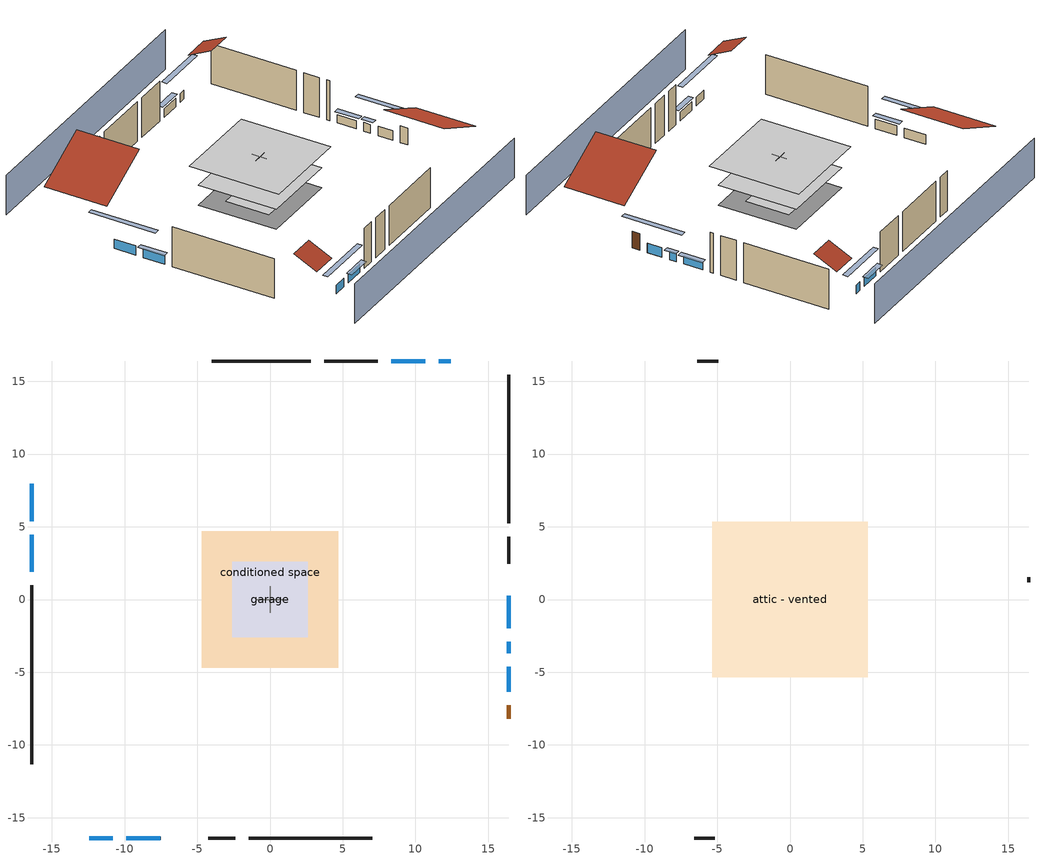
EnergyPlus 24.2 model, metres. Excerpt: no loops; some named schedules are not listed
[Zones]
conditioned space
 floor to garage (Floor1 construction): -2.59,-2.59 -2.59,2.59 2.59,2.59 2.59,-2.59 z0
 floor adiabatic (AdiabaticFloorConstruction): -4.69,-4.69 -4.69,4.69 4.69,4.69 4.69,-4.69 z2.44
 floor foundation (Slab2 construction): -4.69,-4.69 -4.69,4.69 4.69,4.69 4.69,-4.69 z0
 wall outside (AdiabaticWallConstruction 1): 16.4,-8.2 16.4,-7.28 z0:2.03
 wall outside (AdiabaticWallConstruction): -16.4,7.95 -16.4,5.39 / -16.4,4.46 -16.4,1.9 / 16.4,-6.36 16.4,-4.61 z0:1.16; 12.41,16.4 11.62,16.4 / 16.4,-3.69 16.4,-2.9 z0:1.07; 10.69,16.4 8.32,16.4 / -12.41,-16.4 -10.82,-16.4 / -9.9,-16.4 -7.53,-16.4 z0:1.04; 16.4,-1.97 16.4,0.27 z0:1.01
 wall outside (Wall3 construction): -16.4,0.97 -16.4,-11.31 z0:4.88
 wall outside (Wall4 construction): 2.81,16.4 -4.01,16.4 z0:4.88
 wall outside (Wall7 construction): 16.4,5.23 16.4,15.47 z0:4.88
 wall outside (Wall8 construction): -1.47,-16.4 7.02,-16.4 z0:4.88
 wall to garage (Wall5 construction): 0,-0.91 0,0.91 z0:4.88
 wall to garage (Wall6 construction): 0.91,0 -0.91,0 z0:4.88
 window (WindowConstruction): -16.4,7.95 -16.4,5.39 z0:1.16
 window (WindowConstruction 1): -16.4,4.46 -16.4,1.9 z0:1.16
 window (WindowConstruction 2): 12.41,16.4 11.62,16.4 z0:1.07
 window (WindowConstruction 3): 10.69,16.4 8.32,16.4 z0:1.04
 window (WindowConstruction 4): 16.4,-6.36 16.4,-4.62 z0:1.16
 window (WindowConstruction 5): 16.4,-3.69 16.4,-2.9 z0:1.07
 window (WindowConstruction 6): 16.4,-1.97 16.4,0.27 z0:1.01
 window (WindowConstruction 7): -12.41,-16.4 -10.82,-16.4 z0:1.04
 window (WindowConstruction 8): -9.9,-16.4 -7.53,-16.4 z0:1.04
 door (Door): 16.4,-8.2 16.4,-7.29 z0:2.03
 ceiling adiabatic (AdiabaticFloorConstruction): 4.69,-4.69 4.69,4.69 -4.69,4.69 -4.69,-4.69 z2.44
garage
 floor foundation (Slab1 construction): -2.59,-2.59 -2.59,2.59 2.59,2.59 2.59,-2.59 z0
 wall outside (Wall1 construction): 7.39,16.4 3.74,16.4 z0:4.88
 wall outside (Wall12 construction): -4.23,-16.4 -2.4,-16.4 z0:4.88
 wall outside (Wall2 construction): 16.4,2.47 16.4,4.3 z0:4.88
attic - vented
 floor to conditioned space (Floor2 construction Reversed): -5.35,-5.35 -5.35,5.35 5.35,5.35 5.35,-5.35 z4.88
 wall outside (Wall10 construction): -6.6,-16.4 -5.16,-16.4 z0:4.88
 wall outside (Wall11 construction): 16.4,1.2 16.4,1.54 z0:4.88
 wall outside (Wall9 construction): -4.94,16.4 -6.39,16.4 z0:4.88
 roof outside (Roof1 construction): -16.4,8.88,4.88 -9.67,8.88,8.24 -9.67,16.4,8.24 -16.4,16.4,4.88
 roof outside (Roof2 construction): 13.34,16.4,4.88 13.34,13.66,6.24 16.4,13.66,6.24 16.4,16.4,4.88
 roof outside (Roof3 construction): -13.34,-16.4,4.88 -13.34,-13.66,6.24 -16.4,-13.66,6.24 -16.4,-16.4,4.88
 roof outside (Roof4 construction): 16.4,-9.13,4.88 9.9,-9.13,8.13 9.9,-16.4,8.13 16.4,-16.4,4.88
shading: 16.4,20.97 -16.4,20.97 / -16.4,-20.97 16.4,-20.97 z0:4.88; -16.4,2.64 -16.4,10.69 -17.01,10.69 -17.01,2.64 z3.9; -16.4,1.6 -16.4,4.76 -17.01,4.76 -17.01,1.6 z1.46; 8.88,16.4 15.15,16.4 15.15,17.01 8.88,17.01 z3.81; 8.02,16.4 10.99,16.4 10.99,17.01 8.02,17.01 z1.34; 16.4,-1.87 16.4,-9.1 17.01,-9.1 17.01,-1.87 z3.9; 16.4,-2.6 16.4,-3.99 17.01,-3.99 17.01,-2.6 z1.37; 16.4,0.58 16.4,-2.28 17.01,-2.28 17.01,0.58 z1.31; -8.08,-16.4 -15.15,-16.4 -15.15,-17.01 -8.08,-17.01 z3.78; -7.22,-16.4 -10.2,-16.4 -10.2,-17.01 -7.22,-17.01 z1.34
[Building]
Building 1: Terrain=Suburbs
[Site:Location]
Portland Intl Arpt_OR: Latitude {deg}=45.59; Longitude {deg}=-122.6; Time Zone {hr}=-8; Elevation {m}=33; Keep Site Location Information=Yes
[Site:GroundTemperature:Shallow]
10.2558, 8.96328, 8.85977, 9.47314, 11.9355, 14.3863, 16.5111, 17.8571, 17.9714, 16.8767, 14.8061, 12.4304
[Site:WaterMainsTemperature]
Calculation Method=Schedule; Temperature Schedule=mains temperature schedule
[Material] Roughness=Rough; Thermal Absorptance=0.9
Name | Thickness {m} | Conductivity {W/m-K} | Density {kg/m3} | Specific Heat {J/kg-K} | Solar Absorptance | Visible Absorptance
asphalt or fiberglass shingles | 0.00635 | 0.162714 | 1121.4 | 1465.45 | 0.85 | 0.85
ceiling loosefill ins | 0.0846667 | 0.0480833 | 16.02 | 1046.75 | 0.7 | 0.7
ceiling stud and cavity | 0.1397 | 0.0920385 | 65.682 | 1177.47 | 0.7 | 0.7
concrete 4.0 in. | 0.1016 | 1.803125 | 2242.8 | 837.4 | 0.7 | 0.7
door material | 0.04445 | 0.0612267 | 512.64 | 1214.23 | 0.7 | 0.7
floor covering | 0.0127 | 0.0433444 | 54.468 | 1339.84 | 0.6 | 0.6
floor covering 1 | 0.0127 | 0.0450781 | 54.468 | 1339.84 | 0.9 | 0.9
floor rigid ins; wall rigid ins | 0.512978 | 0.029427 | 32.04 | 1214.23 | 0.7 | 0.7
floor stud and cavity | 0.1397 | 0.923637 | 92.3553 | 1139.71 | 0.7 | 0.7
floor stud and cavity 1 | 0.1397 | 1.75129 | 37.0049 | 1207.88 | 0.7 | 0.7
furniture material conditioned space 1; furniture material garage 1 | 0.1524 | 0.115458 | 640.8 | 1214.23 | 0.6 | 0.6
gypsum board | 0.0127 | 0.160291 | 801 | 837.4 | 0.6 | 0.6
osb sheathing 0.5 in. | 0.0127 | 0.115458 | 512.64 | 1214.23 | 0.6 | 0.6
osb sheathing 0.5 in. 1; osb sheathing 0.5 in. 2; osb sheathing 0.5 in. 3 | 0.0127 | 0.115458 | 512.64 | 1214.23 | 0.7 | 0.7
osb sheathing 0.75 in. | 0.01905 | 0.115458 | 512.64 | 1214.23 | 0.7 | 0.7
roof rigid ins | 0.00281632 | 0.029427 | 32.04 | 1214.23 | 0.7 | 0.7
wall stud and cavity | 0.1397 | 0.727959 | 139.0536 | 1170.24 | 0.6 | 0.6
wall stud and cavity 1 | 0.1397 | 0.550994 | 139.0536 | 1170.24 | 0.7 | 0.7
wall stud and cavity 2 | 0.1397 | 0.335416 | 139.0536 | 1170.24 | 0.7 | 0.7
wall stud and cavity 3 | 0.0889 | 0.380278 | 52.3479 | 1209.89 | 0.7 | 0.7
wall stud and cavity 4 | 0.0889 | 0.391764 | 83.0341 | 1211.67 | 0.7 | 0.7
wood siding | 0.0254 | 0.102417 | 544.68 | 1172.36 | 0.85 | 0.85
wood siding 1; wood siding 2 | 0.0254 | 0.102417 | 544.68 | 1172.36 | 0.7 | 0.7
[WindowMaterial:SimpleGlazingSystem]
WindowMaterial: U-Factor {W/m2-K}=2.78222; Solar Heat Gain Coefficient=0.56
[Construction]
AdiabaticFloorConstruction: floor stud and cavity 1, floor rigid ins, osb sheathing 0.75 in., floor covering
AdiabaticWallConstruction: wood siding 1, wall rigid ins, wall stud and cavity 3, gypsum board
AdiabaticWallConstruction 1: wood siding 2, wall rigid ins, wall stud and cavity 3, gypsum board
Door: door material
Floor1 construction: floor stud and cavity, osb sheathing 0.75 in., floor covering
Floor2 construction Reversed: gypsum board, ceiling stud and cavity, ceiling loosefill ins
furniture construction conditioned space 1: furniture material conditioned space 1
furniture construction garage 1: furniture material garage 1
PartitionWallConstruction: gypsum board, wall stud and cavity 4, gypsum board
Roof1 construction; Roof2 construction; Roof3 construction; Roof4 construction: asphalt or fiberglass shingles, roof rigid ins, osb sheathing 0.5 in.
Slab1 construction: concrete 4.0 in.
Slab2 construction: concrete 4.0 in., floor covering 1
Wall1 construction; Wall2 construction: wood siding, osb sheathing 0.5 in. 1, wall stud and cavity
Wall10 construction; Wall11 construction; Wall12 construction; Wall9 construction: wood siding, osb sheathing 0.5 in. 3, wall stud and cavity
Wall3 construction; Wall4 construction: wood siding, osb sheathing 0.5 in. 1, wall stud and cavity 1, gypsum board
Wall5 construction: osb sheathing 0.5 in. 2, wall stud and cavity 2, gypsum board
Wall6 construction: osb sheathing 0.5 in. 3, wall stud and cavity 2, gypsum board
Wall7 construction; Wall8 construction: wood siding, osb sheathing 0.5 in. 3, wall stud and cavity 1, gypsum board
WindowConstruction; WindowConstruction 1; WindowConstruction 2; WindowConstruction 3; WindowConstruction 4; WindowConstruction 5; WindowConstruction 6; WindowConstruction 7; WindowConstruction 8: WindowMaterial
[Zone] Multiplier=1; Part of Total Floor Area=Yes
Name | Volume {m3}
attic - vented | 91.436
conditioned space | 493.619
garage | 65.242
[Space]
Name | Zone | Volume {m3}
attic - vented 1 | attic - vented | 91.436
conditioned space 1 | conditioned space | 493.619
garage 1 | garage | 65.242
[ZoneInfiltration:EffectiveLeakageArea] Schedule=Always On Discrete
Name | Zone or Space | Effective Air Leakage Area {cm2} | Stack Coefficient | Wind Coefficient
infil attic - vented 1 | attic - vented 1 | 3819.48 | 0.000166454 | 4.21999e-05
infil garage 1 | garage 1 | 339.796 | 0.000129147 | 4.38083e-05
[ZoneMixing]
whole house fan mix: Zone or Space=attic - vented; Schedule=Always On Continuous; Design Flow Rate Calculation Method=Flow/Zone; Design Flow Rate {m3/s}=0; Source Zone or Space=conditioned space
[SurfaceProperty:ExposedFoundationPerimeter] Exposed Perimeter Calculation Method=TotalExposedPerimeter
Name | Total Exposed Perimeter {m}
Slab2 | 34.68624
Slab1 | 14.6304
[SurfaceProperty:IncidentSolarMultiplier] Incident Solar Multiplier=1; Incident Solar Multiplier Schedule=trans schedule winter=0.85 summer=0.7
Window1; Window2; Window3; Window4; Window5; Window6; Window7; Window8; Window9
[InternalMass]
Name | Construction | Zone or ZoneList | Space or SpaceList | Surface Area {m2}
furniture mass conditioned space 1 | furniture construction conditioned space 1 | conditioned space | conditioned space 1 | 80.97429
partition wall mass | PartitionWallConstruction | conditioned space | conditioned space 1 | 202.436
furniture mass garage 1 | furniture construction garage 1 | garage | garage 1 | 2.67561
[Lights] Design Level Calculation Method=LightingLevel; Return Air Fraction=0; Fraction Radiant=0.6; Fraction Visible=0.2; Fraction Replaceable=1
Name | Zone or ZoneList or Space or SpaceList | Schedule | Lighting Level {W}
interior lighting | conditioned space 1 | lighting_interior | 309.769
garage lighting | garage 1 | lighting_garage | 8.9588
[People]
occupants: Zone or ZoneList or Space or SpaceList=conditioned space 1; Number of People Schedule=occupants; Number of People Calculation Method=People; Number of People=3; Fraction Radiant=0.314171; Sensible Heat Fraction=0.56303; Activity Level Schedule=occupants activity schedule; Carbon Dioxide Generation Rate {m3/s-W}=0; Enable ASHRAE 55 Comfort Warnings=No; Mean Radiant Temperature Calculation Type=EnclosureAveraged
[ElectricEquipment] Design Level Calculation Method=EquipmentLevel
Name | Zone or ZoneList or Space or SpaceList | Schedule | Design Level {W} | Fraction Latent | Fraction Radiant | Fraction Lost
ceiling fan | conditioned space 1 | ceiling_fan | 17.322 | 0 | 0.558 | 0
clothes dryer | conditioned space 1 | clothes_dryer | 2728.7 | 0.015 | 0.081 | 0.85
clothes washer | conditioned space 1 | clothes_washer | 452.871 | 0.03 | 0.162 | 0.7
cooking range | conditioned space 1 | cooking_range | 112.841 | 0.16 | 0.384 | 0.2
dishwasher | conditioned space 1 | dishwasher | 1447.56 | 0.3 | 0.18 | 0.4
fridge | conditioned space 1 | fridge schedule | 51.9007 | 0 | 0.6 | 0
mech vent bath fan 0 | conditioned space 1 | mech vent bath fan 0 schedule | 30 | 0 | 0 | 1
mech vent house fan | conditioned space 1 | mech vent house fan schedule | 0 | 0 | 0 | 1
mech vent house fan cfis | conditioned space 1 | mech vent house fan cfis schedule | 0 | 0 | 0 | 0
mech vent range fan 0 | conditioned space 1 | mech vent range fan 0 schedule | 30 | 0 | 0 | 1
misc plug loads | conditioned space 1 | plug_loads_other | 787.319 | 0.021 | 0.558 | 0.049
misc tv | conditioned space 1 | plug_loads_tv | 976.292 | 0 | 0.6 | 0
whole house fan | conditioned space 1 | Always On Discrete | 0 | 0 | 0 | 1
freezer | garage 1 | freezer schedule | 194.914 | 0 | 0.6 | 0
[OtherEquipment] Zone or ZoneList or Space or SpaceList=conditioned space 1; Design Level Calculation Method=EquipmentLevel
Name | Fuel Type | Schedule | Design Level {W} | Fraction Latent | Fraction Radiant | Fraction Lost
clothes dryer 1 | Electricity | clothes_dryer | 0 | 0.015 | 0.081 | 0.85
cooking range 1 | NaturalGas | cooking_range | 3307.03 | 0.16 | 0.384 | 0.2
general water use latent | None | general water use schedule | 62.594 | 1 | 0 | 0
general water use sensible | None | general water use schedule | -61.6891 | 0 | 0.6 | 0
mech vent house fan latent load; water heater lat | None | Always On Discrete | 0 | 1 | 0 | 0
mech vent house fan sensible load; water heater sens | None | Always On Discrete | 0 | 0 | 0 | 0
water heater energy adjustment1 | Electricity | Always On Discrete | 0.01 | 0 | 0 | 1
[ZoneInfiltration:DesignFlowRate] Zone or ZoneList or Space or SpaceList=conditioned space 1; Schedule=Always On Discrete; Design Flow Rate Calculation Method=Flow/Zone; Design Flow Rate {m3/s}=0
infil flow; natural vent flow; whole house fan flow
[WaterUse:Equipment]
dishwasher: Peak Flow Rate {m3/s}=7.23781e-06; Flow Rate Fraction Schedule=hot_water_dishwasher
[Foundation:Kiva] Wall Height Above Grade {m}=0.1016; Wall Depth Below Slab {m}=0.2032
Name | Initial Indoor Air Temperature {C}
Foundation Kiva 1 | 13.4258
Foundation Kiva 2 | 18.3333
[Foundation:Kiva:Settings]
Soil Conductivity {W/m-K}=1.3848; Soil Density {kg/m3}=1842.3; Soil Specific Heat {J/kg-K}=418.7; Ground Solar Absorptivity=0.9; Ground Thermal Absorptivity=0.9; Ground Surface Roughness {m}=0.03; Far-Field Width {m}=40; Deep-Ground Boundary Condition=ZeroFlux; Deep-Ground Depth {m}=40; Minimum Cell Dimension {m}=0.2; Maximum Cell Growth Coefficient=3; Simulation Timestep=Timestep
[Exterior:Lights]
exterior lighting: Schedule=exterior lighting schedule; Design Level {W}=8.01452
[EnergyManagementSystem:GlobalVariable]
infil_program_Qfan
infil_program_Qinf
natural_vent_program_Qnv
natural_vent_program_Qwhf
[EnergyManagementSystem:Sensor]
Name | Output:Variable or Output:Meter Index Key | Output:Variable or Output:Meter
airflow_gain | infil flow | Infiltration Sensible Heat Gain Energy
airflow_gain_1 | natural vent flow | Infiltration Sensible Heat Gain Energy
airflow_gain_2 | whole house fan flow | Infiltration Sensible Heat Gain Energy
airflow_loss | infil flow | Infiltration Sensible Heat Loss Energy
airflow_loss_1 | natural vent flow | Infiltration Sensible Heat Loss Energy
airflow_loss_2 | whole house fan flow | Infiltration Sensible Heat Loss Energy
clg_load_cond |  | Cooling:EnergyTransfer:Zone:CONDITIONED SPACE
clg_sp_s; clg_sp_s_1 | cooling setpoint | Schedule Value
clothes_dryer_exhaust_0_sch_s | clothes_dryer | Schedule Value
cool_season | cooling season schedule | Schedule Value
htg_load_cond |  | Heating:EnergyTransfer:Zone:CONDITIONED SPACE
htg_sp_s; htg_sp_s_1 | heating setpoint | Schedule Value
ig_ee_conv | ceiling fan | Electric Equipment Convective Heating Energy
ig_ee_conv_1 | clothes dryer | Electric Equipment Convective Heating Energy
ig_ee_conv_3 | cooking range | Electric Equipment Convective Heating Energy
ig_ee_conv_4 | dishwasher | Electric Equipment Convective Heating Energy
ig_ee_conv_5 | fridge | Electric Equipment Convective Heating Energy
ig_ee_conv_6 | misc plug loads | Electric Equipment Convective Heating Energy
ig_ee_conv_7 | misc tv | Electric Equipment Convective Heating Energy
ig_ee_conv_8 | whole house fan | Electric Equipment Convective Heating Energy
ig_ee_rad | ceiling fan | Electric Equipment Radiant Heating Energy
ig_ee_rad_1 | clothes dryer | Electric Equipment Radiant Heating Energy
ig_ee_rad_3 | cooking range | Electric Equipment Radiant Heating Energy
ig_ee_rad_4 | dishwasher | Electric Equipment Radiant Heating Energy
ig_ee_rad_5 | fridge | Electric Equipment Radiant Heating Energy
ig_ee_rad_6 | misc plug loads | Electric Equipment Radiant Heating Energy
ig_ee_rad_7 | misc tv | Electric Equipment Radiant Heating Energy
ig_ee_rad_8 | whole house fan | Electric Equipment Radiant Heating Energy
ig_lgt_conv | interior lighting | Lights Convective Heating Energy
ig_lgt_rad | interior lighting | Lights Radiant Heating Energy
ig_lgt_vis | interior lighting | Lights Visible Radiation Heating Energy
ig_oe_conv | clothes dryer 1 | Other Equipment Convective Heating Energy
ig_oe_conv_1 | cooking range 1 | Other Equipment Convective Heating Energy
ig_oe_conv_2 | general water use latent | Other Equipment Convective Heating Energy
ig_oe_conv_3 | general water use sensible | Other Equipment Convective Heating Energy
ig_oe_conv_4 | water heater energy adjustment1 | Other Equipment Convective Heating Energy
ig_oe_conv_5 | water heater lat | Other Equipment Convective Heating Energy
ig_oe_conv_6 | water heater sens | Other Equipment Convective Heating Energy
ig_oe_rad | clothes dryer 1 | Other Equipment Radiant Heating Energy
ig_oe_rad_1 | cooking range 1 | Other Equipment Radiant Heating Energy
ig_oe_rad_2 | general water use latent | Other Equipment Radiant Heating Energy
ig_oe_rad_3 | general water use sensible | Other Equipment Radiant Heating Energy
ig_oe_rad_4 | water heater energy adjustment1 | Other Equipment Radiant Heating Energy
ig_oe_rad_5 | water heater lat | Other Equipment Radiant Heating Energy
ig_oe_rad_6 | water heater sens | Other Equipment Radiant Heating Energy
ig_ppl_conv | occupants | People Convective Heating Energy
ig_ppl_rad | occupants | People Radiant Heating Energy
im_conv | furniture mass conditioned space 1 | Surface Inside Face Convection Heat Gain Energy
im_conv_1 | partition wall mass | Surface Inside Face Convection Heat Gain Energy
im_ig | furniture mass conditioned space 1 | Surface Inside Face Internal Gains Radiation Heat Gain Energy
im_ig_1 | partition wall mass | Surface Inside Face Internal Gains Radiation Heat Gain Energy
im_lgt | furniture mass conditioned space 1 | Surface Inside Face Lights Radiation Heat Gain Energy
im_lgt_1 | partition wall mass | Surface Inside Face Lights Radiation Heat Gain Energy
im_sol | furniture mass conditioned space 1 | Surface Inside Face Solar Radiation Heat Gain Energy
im_sol_1 | partition wall mass | Surface Inside Face Solar Radiation Heat Gain Energy
im_surf | furniture mass conditioned space 1 | Surface Inside Face Net Surface Thermal Radiation Heat Gain Energy
im_surf_1 | partition wall mass | Surface Inside Face Net Surface Thermal Radiation Heat Gain Energy
mech_vent_bath_fan_0_sch_s | mech vent bath fan 0 schedule | Schedule Value
mech_vent_range_fan_0_sch_s | mech vent range fan 0 schedule | Schedule Value
mv_conv | mech vent bath fan 0 | Electric Equipment Convective Heating Energy
mv_conv_1 | mech vent house fan | Electric Equipment Convective Heating Energy
mv_conv_2 | mech vent house fan cfis | Electric Equipment Convective Heating Energy
mv_conv_3 | mech vent range fan 0 | Electric Equipment Convective Heating Energy
mv_conv_4 | mech vent house fan latent load | Other Equipment Convective Heating Energy
mv_conv_5 | mech vent house fan sensible load | Other Equipment Convective Heating Energy
mv_rad | mech vent bath fan 0 | Electric Equipment Radiant Heating Energy
mv_rad_1 | mech vent house fan | Electric Equipment Radiant Heating Energy
mv_rad_2 | mech vent house fan cfis | Electric Equipment Radiant Heating Energy
mv_rad_3 | mech vent range fan 0 | Electric Equipment Radiant Heating Energy
mv_rad_4 | mech vent house fan latent load | Other Equipment Radiant Heating Energy
mv_rad_5 | mech vent house fan sensible load | Other Equipment Radiant Heating Energy
natural_vent_s | natural vent schedule | Schedule Value
out_pb_s |  | Site Outdoor Air Barometric Pressure
out_wt_s |  | Site Outdoor Air Humidity Ratio
site_vw_s |  | Site Wind Speed
ss_back_out | Window1 | Surface Window Shortwave from Zone Back Out Window Heat Transfer Rate
ss_back_out_1 | Window2 | Surface Window Shortwave from Zone Back Out Window Heat Transfer Rate
ss_back_out_2 | Window3 | Surface Window Shortwave from Zone Back Out Window Heat Transfer Rate
ss_back_out_3 | Window4 | Surface Window Shortwave from Zone Back Out Window Heat Transfer Rate
ss_back_out_4 | Window5 | Surface Window Shortwave from Zone Back Out Window Heat Transfer Rate
ss_back_out_5 | Window6 | Surface Window Shortwave from Zone Back Out Window Heat Transfer Rate
ss_back_out_6 | Window7 | Surface Window Shortwave from Zone Back Out Window Heat Transfer Rate
ss_back_out_7 | Window8 | Surface Window Shortwave from Zone Back Out Window Heat Transfer Rate
ss_back_out_8 | Window9 | Surface Window Shortwave from Zone Back Out Window Heat Transfer Rate
ss_conv | Door1 | Surface Inside Face Convection Heat Gain Energy
ss_conv_1 | Window1 | Surface Inside Face Convection Heat Gain Energy
ss_conv_2 | Window2 | Surface Inside Face Convection Heat Gain Energy
ss_conv_3 | Window3 | Surface Inside Face Convection Heat Gain Energy
ss_conv_4 | Window4 | Surface Inside Face Convection Heat Gain Energy
ss_conv_5 | Window5 | Surface Inside Face Convection Heat Gain Energy
ss_conv_6 | Window6 | Surface Inside Face Convection Heat Gain Energy
ss_conv_7 | Window7 | Surface Inside Face Convection Heat Gain Energy
ss_conv_8 | Window8 | Surface Inside Face Convection Heat Gain Energy
ss_conv_9 | Window9 | Surface Inside Face Convection Heat Gain Energy
ss_ig | Door1 | Surface Inside Face Internal Gains Radiation Heat Gain Energy
ss_ig_1 | Window1 | Surface Inside Face Internal Gains Radiation Heat Gain Energy
ss_ig_2 | Window2 | Surface Inside Face Internal Gains Radiation Heat Gain Energy
ss_ig_3 | Window3 | Surface Inside Face Internal Gains Radiation Heat Gain Energy
ss_ig_4 | Window4 | Surface Inside Face Internal Gains Radiation Heat Gain Energy
ss_ig_5 | Window5 | Surface Inside Face Internal Gains Radiation Heat Gain Energy
ss_ig_6 | Window6 | Surface Inside Face Internal Gains Radiation Heat Gain Energy
ss_ig_7 | Window7 | Surface Inside Face Internal Gains Radiation Heat Gain Energy
ss_ig_8 | Window8 | Surface Inside Face Internal Gains Radiation Heat Gain Energy
ss_ig_9 | Window9 | Surface Inside Face Internal Gains Radiation Heat Gain Energy
ss_lgt | Door1 | Surface Inside Face Lights Radiation Heat Gain Energy
ss_sol | Door1 | Surface Inside Face Solar Radiation Heat Gain Energy
ss_surf | Door1 | Surface Inside Face Net Surface Thermal Radiation Heat Gain Energy
ss_surf_1 | Window1 | Surface Inside Face Net Surface Thermal Radiation Heat Gain Energy
ss_surf_2 | Window2 | Surface Inside Face Net Surface Thermal Radiation Heat Gain Energy
ss_surf_3 | Window3 | Surface Inside Face Net Surface Thermal Radiation Heat Gain Energy
ss_surf_4 | Window4 | Surface Inside Face Net Surface Thermal Radiation Heat Gain Energy
ss_surf_5 | Window5 | Surface Inside Face Net Surface Thermal Radiation Heat Gain Energy
ss_surf_6 | Window6 | Surface Inside Face Net Surface Thermal Radiation Heat Gain Energy
ss_surf_7 | Window7 | Surface Inside Face Net Surface Thermal Radiation Heat Gain Energy
ss_surf_8 | Window8 | Surface Inside Face Net Surface Thermal Radiation Heat Gain Energy
ss_surf_9 | Window9 | Surface Inside Face Net Surface Thermal Radiation Heat Gain Energy
ss_trans_in | Window1 | Surface Window Transmitted Solar Radiation Rate
ss_trans_in_1 | Window2 | Surface Window Transmitted Solar Radiation Rate
ss_trans_in_2 | Window3 | Surface Window Transmitted Solar Radiation Rate
ss_trans_in_3 | Window4 | Surface Window Transmitted Solar Radiation Rate
ss_trans_in_4 | Window5 | Surface Window Transmitted Solar Radiation Rate
ss_trans_in_5 | Window6 | Surface Window Transmitted Solar Radiation Rate
ss_trans_in_6 | Window7 | Surface Window Transmitted Solar Radiation Rate
ss_trans_in_7 | Window8 | Surface Window Transmitted Solar Radiation Rate
ss_trans_in_8 | Window9 | Surface Window Transmitted Solar Radiation Rate
ss_trans_out | Window1 | Surface Inside Face Initial Transmitted Diffuse Transmitted Out Window Solar Radiation Rate
ss_trans_out_1 | Window2 | Surface Inside Face Initial Transmitted Diffuse Transmitted Out Window Solar Radiation Rate
ss_trans_out_2 | Window3 | Surface Inside Face Initial Transmitted Diffuse Transmitted Out Window Solar Radiation Rate
ss_trans_out_3 | Window4 | Surface Inside Face Initial Transmitted Diffuse Transmitted Out Window Solar Radiation Rate
ss_trans_out_4 | Window5 | Surface Inside Face Initial Transmitted Diffuse Transmitted Out Window Solar Radiation Rate
ss_trans_out_5 | Window6 | Surface Inside Face Initial Transmitted Diffuse Transmitted Out Window Solar Radiation Rate
ss_trans_out_6 | Window7 | Surface Inside Face Initial Transmitted Diffuse Transmitted Out Window Solar Radiation Rate
ss_trans_out_7 | Window8 | Surface Inside Face Initial Transmitted Diffuse Transmitted Out Window Solar Radiation Rate
ss_trans_out_8 | Window9 | Surface Inside Face Initial Transmitted Diffuse Transmitted Out Window Solar Radiation Rate
s_conv | Floor1 | Surface Inside Face Convection Heat Gain Energy
s_conv_1 | Floor2 | Surface Inside Face Convection Heat Gain Energy
s_conv_10 | Wall8 | Surface Inside Face Convection Heat Gain Energy
